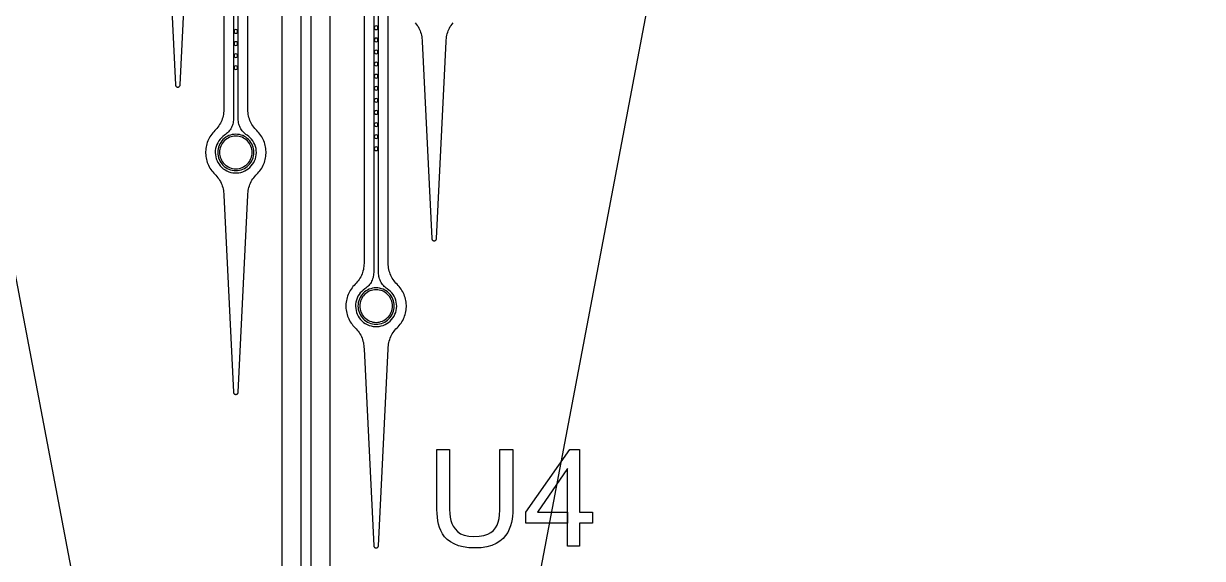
# Model space of a CAD drawing. Header units: metres. Extents: x -1805 to 1655, y -683 to 39617.
# Drawn here: x -116.7 to 370.6, y -167.8 to 53.3 of the extents above; entities that cross this region are included whole.
import ezdxf

# ---------------------------------------------------------------- set-up
doc = ezdxf.new("R2010")
doc.units = ezdxf.units.M
for name, color, linetype in [('Etching', 5, 'CONTINUOUS'), ('IONP', 7, 'CONTINUOUS'), ('Metal', 4, 'CONTINUOUS'), ('pad_etching', 1, 'CONTINUOUS'), ('PEDOT_SIROF', 6, 'CONTINUOUS')]:
    doc.layers.add(name, color=color, linetype=linetype)

msp = doc.modelspace()

# ---------------------------------------------------------------- linework, layer by layer
at = {"layer": 'Etching'}
for points in [[(-34, 9134.24), (-34, 17.64), (-34.02, 17), (-34.07, 16.36), (-34.15, 15.72), (-34.27, 15.09), (-34.43, 14.46), (-34.62, 13.85), (-34.83, 13.25), (-35.09, 12.65), (-35.37, 12.08), (-35.68, 11.51), (-36.03, 10.97), (-36.4, 10.45), (-36.8, 9.94), (-37.22, 9.46), (-37.67, 9), (-38.13, 8.54), (-38.56, 8.05), (-38.96, 7.55), (-39.34, 7.02), (-39.69, 6.48), (-40.01, 5.91), (-40.3, 5.33), (-40.57, 4.74), (-40.8, 4.13), (-40.99, 3.52), (-41.16, 2.89), (-41.29, 2.26), (-41.4, 1.62), (-41.46, 0.97), (-41.5, 0.32), (-41.5, -0.32), (-41.46, -0.97), (-41.4, -1.62), (-41.29, -2.26), (-41.16, -2.89), (-40.99, -3.52), (-40.8, -4.13), (-40.57, -4.74), (-40.3, -5.33), (-40.01, -5.91), (-39.69, -6.48), (-39.34, -7.02), (-38.96, -7.55), (-38.56, -8.05), (-38.13, -8.54), (-37.67, -9), (-37.22, -9.46), (-36.8, -9.94), (-36.4, -10.45), (-36.03, -10.97), (-35.68, -11.51), (-35.37, -12.08), (-35.09, -12.65), (-34.83, -13.25), (-34.62, -13.85), (-34.43, -14.46), (-34.27, -15.09), (-34.15, -15.72), (-34.07, -16.36), (-34.02, -17), (-34, -17.64), (-30, -99.05), (-29.98, -99.18), (-29.95, -99.3), (-29.91, -99.42), (-29.85, -99.53), (-29.78, -99.63), (-29.69, -99.72), (-29.59, -99.81), (-29.49, -99.87), (-29.37, -99.93), (-29.25, -99.97), (-29.13, -99.99), (-29, -100), (-28.87, -99.99), (-28.75, -99.97), (-28.63, -99.93), (-28.51, -99.87), (-28.41, -99.81), (-28.31, -99.72), (-28.22, -99.63), (-28.15, -99.53), (-28.09, -99.42), (-28.05, -99.3), (-28.02, -99.18), (-28, -99.05), (-24, -17.64), (-23.98, -17), (-23.93, -16.36), (-23.85, -15.72), (-23.73, -15.09), (-23.57, -14.46), (-23.38, -13.85), (-23.17, -13.25), (-22.91, -12.65), (-22.63, -12.08), (-22.32, -11.51), (-21.97, -10.97), (-21.6, -10.45), (-21.2, -9.94), (-20.78, -9.46), (-20.33, -9), (-19.87, -8.54), (-19.44, -8.05), (-19.04, -7.55), (-18.66, -7.02), (-18.31, -6.48), (-17.99, -5.91), (-17.7, -5.33), (-17.43, -4.74), (-17.2, -4.13), (-17.01, -3.52), (-16.84, -2.89), (-16.71, -2.26), (-16.6, -1.62), (-16.54, -0.97), (-16.5, -0.32), (-16.5, 0.32), (-16.54, 0.97), (-16.6, 1.62), (-16.71, 2.26), (-16.84, 2.89), (-17.01, 3.52), (-17.2, 4.13), (-17.43, 4.74), (-17.7, 5.33), (-17.99, 5.91), (-18.31, 6.48), (-18.66, 7.02), (-19.04, 7.55), (-19.44, 8.05), (-19.87, 8.54), (-20.33, 9), (-20.78, 9.46), (-21.2, 9.94), (-21.6, 10.45), (-21.97, 10.97), (-22.32, 11.51), (-22.63, 12.08), (-22.91, 12.65), (-23.17, 13.25), (-23.38, 13.85), (-23.57, 14.46), (-23.73, 15.09), (-23.85, 15.72), (-23.93, 16.36), (-23.98, 17), (-24, 17.64), (-24, 9134.24)], [(24, 9134.24), (24, -45.85), (23.98, -46.49), (23.93, -47.13), (23.85, -47.77), (23.73, -48.4), (23.57, -49.03), (23.38, -49.64), (23.17, -50.25), (22.91, -50.84), (22.63, -51.42), (22.32, -51.98), (21.97, -52.52), (21.6, -53.05), (21.2, -53.55), (20.78, -54.03), (20.33, -54.49), (19.87, -54.95), (19.44, -55.44), (19.04, -55.94), (18.66, -56.47), (18.31, -57.02), (17.99, -57.58), (17.7, -58.16), (17.43, -58.75), (17.2, -59.36), (17.01, -59.97), (16.84, -60.6), (16.71, -61.24), (16.6, -61.88), (16.54, -62.52), (16.5, -63.17), (16.5, -63.82), (16.54, -64.46), (16.6, -65.11), (16.71, -65.75), (16.84, -66.38), (17.01, -67.01), (17.2, -67.63), (17.43, -68.23), (17.7, -68.83), (17.99, -69.41), (18.31, -69.97), (18.66, -70.51), (19.04, -71.04), (19.44, -71.55), (19.87, -72.03), (20.33, -72.49), (20.78, -72.95), (21.2, -73.43), (21.6, -73.94), (21.97, -74.46), (22.32, -75.01), (22.63, -75.57), (22.91, -76.15), (23.17, -76.74), (23.38, -77.34), (23.57, -77.96), (23.73, -78.58), (23.85, -79.21), (23.93, -79.85), (23.98, -80.49), (24, -81.13), (28, -162.54), (28.02, -162.67), (28.05, -162.79), (28.09, -162.91), (28.15, -163.02), (28.22, -163.12), (28.31, -163.22), (28.41, -163.3), (28.51, -163.37), (28.63, -163.42), (28.75, -163.46), (28.87, -163.48), (29, -163.49), (29.13, -163.48), (29.25, -163.46), (29.37, -163.42), (29.49, -163.37), (29.59, -163.3), (29.69, -163.22), (29.78, -163.12), (29.85, -163.02), (29.91, -162.91), (29.95, -162.79), (29.98, -162.67), (30, -162.54), (34, -81.13), (34.02, -80.49), (34.07, -79.85), (34.15, -79.21), (34.27, -78.58), (34.43, -77.96), (34.62, -77.34), (34.83, -76.74), (35.09, -76.15), (35.37, -75.57), (35.68, -75.01), (36.03, -74.46), (36.4, -73.94), (36.8, -73.43), (37.22, -72.95), (37.67, -72.49), (38.13, -72.03), (38.56, -71.55), (38.96, -71.04), (39.34, -70.51), (39.69, -69.97), (40.01, -69.41), (40.3, -68.83), (40.57, -68.23), (40.8, -67.63), (40.99, -67.01), (41.16, -66.38), (41.29, -65.75), (41.4, -65.11), (41.46, -64.46), (41.5, -63.82), (41.5, -63.17), (41.46, -62.52), (41.4, -61.88), (41.29, -61.24), (41.16, -60.6), (40.99, -59.97), (40.8, -59.36), (40.57, -58.75), (40.3, -58.16), (40.01, -57.58), (39.69, -57.02), (39.34, -56.47), (38.96, -55.94), (38.56, -55.44), (38.13, -54.95), (37.67, -54.49), (37.22, -54.03), (36.8, -53.55), (36.4, -53.05), (36.03, -52.52), (35.68, -51.98), (35.37, -51.42), (35.09, -50.84), (34.83, -50.25), (34.62, -49.64), (34.43, -49.03), (34.27, -48.4), (34.15, -47.77), (34.07, -47.13), (34.02, -46.49), (34, -45.85), (34, 9134.24)], [(-10, 4155.73), (-10, -202.71)], [(10, -202.71), (10, 4155.73)], [(-35.26, -497.72), (-858, 3836.51)], [(858, 3836.51), (35.26, -497.72)], [(-58, 109.34), (-54, 27.94), (-53.98, 27.81), (-53.95, 27.69), (-53.91, 27.57), (-53.85, 27.46), (-53.78, 27.35), (-53.69, 27.26), (-53.59, 27.18), (-53.49, 27.11), (-53.37, 27.06), (-53.25, 27.02), (-53.13, 26.99), (-53, 26.98), (-52.87, 26.99), (-52.75, 27.02), (-52.63, 27.06), (-52.51, 27.11), (-52.41, 27.18), (-52.31, 27.26), (-52.22, 27.35), (-52.15, 27.46), (-52.09, 27.57), (-52.05, 27.69), (-52.02, 27.81), (-52, 27.94), (-48, 109.34)], [(45.2, 53.55), (45.6, 53.05), (45.97, 52.52), (46.32, 51.98), (46.63, 51.42), (46.91, 50.84), (47.17, 50.25), (47.38, 49.64), (47.57, 49.03), (47.73, 48.4), (47.85, 47.77), (47.93, 47.13), (47.98, 46.49), (48, 45.85), (52, -35.56), (52.02, -35.68), (52.05, -35.81), (52.09, -35.92), (52.15, -36.04), (52.22, -36.14), (52.31, -36.23), (52.41, -36.31), (52.51, -36.38), (52.63, -36.44), (52.75, -36.48), (52.87, -36.5), (53, -36.51), (53.13, -36.5), (53.25, -36.48), (53.37, -36.44), (53.49, -36.38), (53.59, -36.31), (53.69, -36.23), (53.78, -36.14), (53.85, -36.04), (53.91, -35.92), (53.95, -35.81), (53.98, -35.68), (54, -35.56), (58, 45.85), (58.02, 46.49), (58.07, 47.13), (58.15, 47.77), (58.27, 48.4), (58.43, 49.03), (58.62, 49.64), (58.83, 50.25), (59.09, 50.84), (59.37, 51.42), (59.68, 51.98), (60.03, 52.52), (60.4, 53.05), (60.8, 53.55)]]:
    msp.add_lwpolyline(points, dxfattribs=at)
at = {"layer": 'IONP'}
for points in [[(-28.25, 50), (-28.35, 50.38), (-28.62, 50.65), (-29, 50.75), (-29.38, 50.65), (-29.65, 50.38), (-29.75, 50), (-29.65, 49.62), (-29.38, 49.35), (-29, 49.25), (-28.62, 49.35), (-28.35, 49.62), (-28.25, 50)], [(29.75, 51.51), (29.65, 51.88), (29.38, 52.16), (29, 52.26), (28.62, 52.16), (28.35, 51.88), (28.25, 51.51), (28.35, 51.13), (28.62, 50.86), (29, 50.76), (29.38, 50.86), (29.65, 51.13), (29.75, 51.51)], [(-28.25, 45), (-28.35, 45.38), (-28.62, 45.65), (-29, 45.75), (-29.38, 45.65), (-29.65, 45.38), (-29.75, 45), (-29.65, 44.62), (-29.38, 44.35), (-29, 44.25), (-28.62, 44.35), (-28.35, 44.62), (-28.25, 45)], [(29.75, 46.51), (29.65, 46.88), (29.38, 47.16), (29, 47.26), (28.62, 47.16), (28.35, 46.88), (28.25, 46.51), (28.35, 46.13), (28.62, 45.86), (29, 45.76), (29.38, 45.86), (29.65, 46.13), (29.75, 46.51)], [(-28.25, 40), (-28.35, 40.38), (-28.62, 40.65), (-29, 40.75), (-29.38, 40.65), (-29.65, 40.38), (-29.75, 40), (-29.65, 39.62), (-29.38, 39.35), (-29, 39.25), (-28.62, 39.35), (-28.35, 39.62), (-28.25, 40)], [(29.75, 41.51), (29.65, 41.88), (29.38, 42.16), (29, 42.26), (28.62, 42.16), (28.35, 41.88), (28.25, 41.51), (28.35, 41.13), (28.62, 40.86), (29, 40.76), (29.38, 40.86), (29.65, 41.13), (29.75, 41.51)], [(-28.25, 35), (-28.35, 35.38), (-28.62, 35.65), (-29, 35.75), (-29.38, 35.65), (-29.65, 35.38), (-29.75, 35), (-29.65, 34.62), (-29.38, 34.35), (-29, 34.25), (-28.62, 34.35), (-28.35, 34.62), (-28.25, 35)], [(29.75, 36.51), (29.65, 36.88), (29.38, 37.16), (29, 37.26), (28.62, 37.16), (28.35, 36.88), (28.25, 36.51), (28.35, 36.13), (28.62, 35.86), (29, 35.76), (29.38, 35.86), (29.65, 36.13), (29.75, 36.51)], [(29.75, 31.51), (29.65, 31.88), (29.38, 32.16), (29, 32.26), (28.62, 32.16), (28.35, 31.88), (28.25, 31.51), (28.35, 31.13), (28.62, 30.86), (29, 30.76), (29.38, 30.86), (29.65, 31.13), (29.75, 31.51)], [(29.75, 26.51), (29.65, 26.88), (29.38, 27.16), (29, 27.26), (28.62, 27.16), (28.35, 26.88), (28.25, 26.51), (28.35, 26.13), (28.62, 25.86), (29, 25.76), (29.38, 25.86), (29.65, 26.13), (29.75, 26.51)], [(29.75, 21.51), (29.65, 21.88), (29.38, 22.16), (29, 22.26), (28.62, 22.16), (28.35, 21.88), (28.25, 21.51), (28.35, 21.13), (28.62, 20.86), (29, 20.76), (29.38, 20.86), (29.65, 21.13), (29.75, 21.51)], [(29.75, 16.51), (29.65, 16.88), (29.38, 17.16), (29, 17.26), (28.62, 17.16), (28.35, 16.88), (28.25, 16.51), (28.35, 16.13), (28.62, 15.86), (29, 15.76), (29.38, 15.86), (29.65, 16.13), (29.75, 16.51)], [(29.75, 11.51), (29.65, 11.88), (29.38, 12.16), (29, 12.26), (28.62, 12.16), (28.35, 11.88), (28.25, 11.51), (28.35, 11.13), (28.62, 10.86), (29, 10.76), (29.38, 10.86), (29.65, 11.13), (29.75, 11.51)], [(29.75, 6.51), (29.65, 6.88), (29.38, 7.16), (29, 7.26), (28.62, 7.16), (28.35, 6.88), (28.25, 6.51), (28.35, 6.13), (28.62, 5.86), (29, 5.76), (29.38, 5.86), (29.65, 6.13), (29.75, 6.51)], [(29.75, 1.51), (29.65, 1.88), (29.38, 2.16), (29, 2.26), (28.62, 2.16), (28.35, 1.88), (28.25, 1.51), (28.35, 1.13), (28.62, 0.86), (29, 0.76), (29.38, 0.86), (29.65, 1.13), (29.75, 1.51)]]:
    msp.add_lwpolyline(points, close=True, dxfattribs=at)
at = {"layer": 'Metal'}
for points in [[(-30, 9436.51), (-30, 13.83), (-30.02, 13.3), (-30.07, 12.77), (-30.16, 12.25), (-30.28, 11.73), (-30.44, 11.23), (-30.62, 10.73), (-30.85, 10.25), (-31.1, 9.78), (-31.38, 9.34), (-31.69, 8.91), (-32.03, 8.5), (-32.4, 8.12), (-32.79, 7.76), (-33.2, 7.43), (-33.64, 7.12), (-34.33, 6.62), (-34.97, 6.05), (-35.54, 5.42), (-36.06, 4.74), (-36.5, 4.01), (-36.86, 3.23), (-37.15, 2.43), (-37.35, 1.6), (-37.47, 0.75), (-37.5, -0.1), (-37.45, -0.95), (-37.31, -1.8), (-37.09, -2.62), (-36.78, -3.42), (-36.4, -4.18), (-35.94, -4.91), (-35.41, -5.58), (-34.82, -6.19), (-34.17, -6.75), (-33.47, -7.23), (-32.72, -7.64), (-31.93, -7.98), (-31.11, -8.23), (-30.28, -8.4), (-29.43, -8.49), (-28.57, -8.49), (-27.72, -8.4), (-26.89, -8.23), (-26.07, -7.98), (-25.28, -7.64), (-24.53, -7.23), (-23.83, -6.75), (-23.18, -6.19), (-22.59, -5.58), (-22.06, -4.91), (-21.6, -4.18), (-21.22, -3.42), (-20.91, -2.62), (-20.69, -1.8), (-20.55, -0.95), (-20.5, -0.1), (-20.53, 0.75), (-20.65, 1.6), (-20.85, 2.43), (-21.14, 3.23), (-21.5, 4.01), (-21.94, 4.74), (-22.46, 5.42), (-23.03, 6.05), (-23.67, 6.62), (-24.36, 7.12), (-24.8, 7.43), (-25.21, 7.76), (-25.6, 8.12), (-25.97, 8.5), (-26.31, 8.91), (-26.62, 9.34), (-26.9, 9.78), (-27.15, 10.25), (-27.38, 10.73), (-27.56, 11.23), (-27.72, 11.73), (-27.84, 12.25), (-27.93, 12.77), (-27.98, 13.3), (-28, 13.83), (-28, 9436.51)], [(28, 9436.51), (28, -49.66), (27.98, -50.19), (27.93, -50.72), (27.84, -51.24), (27.72, -51.76), (27.56, -52.26), (27.38, -52.76), (27.15, -53.24), (26.9, -53.71), (26.62, -54.16), (26.31, -54.58), (25.97, -54.99), (25.6, -55.37), (25.21, -55.73), (24.8, -56.06), (24.36, -56.37), (23.67, -56.87), (23.03, -57.44), (22.46, -58.07), (21.94, -58.75), (21.5, -59.48), (21.14, -60.26), (20.85, -61.06), (20.65, -61.89), (20.53, -62.74), (20.5, -63.59), (20.55, -64.45), (20.69, -65.29), (20.91, -66.11), (21.22, -66.91), (21.6, -67.68), (22.06, -68.4), (22.59, -69.07), (23.18, -69.69), (23.83, -70.24), (24.53, -70.72), (25.28, -71.14), (26.07, -71.47), (26.89, -71.72), (27.72, -71.9), (28.57, -71.98), (29.43, -71.98), (30.28, -71.9), (31.11, -71.72), (31.93, -71.47), (32.72, -71.14), (33.47, -70.72), (34.17, -70.24), (34.82, -69.69), (35.41, -69.07), (35.94, -68.4), (36.4, -67.68), (36.78, -66.91), (37.09, -66.11), (37.31, -65.29), (37.45, -64.45), (37.5, -63.59), (37.47, -62.74), (37.35, -61.89), (37.15, -61.06), (36.86, -60.26), (36.5, -59.48), (36.06, -58.75), (35.54, -58.07), (34.97, -57.44), (34.33, -56.87), (33.64, -56.37), (33.2, -56.06), (32.79, -55.73), (32.4, -55.37), (32.03, -54.99), (31.69, -54.58), (31.38, -54.16), (31.1, -53.71), (30.85, -53.24), (30.62, -52.76), (30.44, -52.26), (30.28, -51.76), (30.16, -51.24), (30.07, -50.72), (30.02, -50.19), (30, -49.66), (30, 9436.51)], [(-2, -200.37), (-2, 4153.38)], [(2, 4153.38), (2, -200.37)]]:
    msp.add_lwpolyline(points, dxfattribs=at)
for points in [[(84.96, -152.97), (84.58, -154.31), (84.06, -155.66), (83.4, -157.04), (82.56, -158.37), (81.48, -159.58), (80.18, -160.67), (78.65, -161.65), (76.87, -162.46), (74.82, -163.03), (72.49, -163.38), (69.88, -163.49), (67.34, -163.39), (65.05, -163.08), (63.03, -162.57), (61.26, -161.85), (59.73, -160.98), (58.42, -159.98), (57.33, -158.86), (56.46, -157.63), (55.76, -156.32), (55.2, -154.98), (54.79, -153.61), (54.51, -152.22), (54.32, -150.78), (54.19, -149.25), (54.11, -147.64), (54.08, -145.95), (54.08, -122.81), (59.38, -122.81), (59.38, -145.87), (59.41, -147.6), (59.51, -149.22), (59.67, -150.71), (59.89, -152.07), (60.26, -153.34), (60.84, -154.53), (61.62, -155.65), (62.62, -156.7), (63.88, -157.58), (65.43, -158.21), (67.29, -158.59), (69.44, -158.72), (71.63, -158.62), (73.53, -158.31), (75.14, -157.81), (76.46, -157.11), (77.53, -156.24), (78.39, -155.23), (79.06, -154.09), (79.51, -152.81), (79.82, -151.37), (80.04, -149.73), (80.18, -147.9), (80.22, -145.87), (80.22, -122.81), (85.54, -122.81), (85.54, -145.95), (85.52, -147.46), (85.46, -148.91), (85.35, -150.31), (85.2, -151.65), (84.96, -152.97)], [(90.86, -153.26), (90.86, -148.73), (109.06, -122.81), (113.1, -122.81), (113.1, -148.73), (118.5, -148.73), (118.5, -153.26), (113.1, -153.26), (113.1, -162.81), (108.19, -162.81), (108.19, -153.26), (108.19, -148.73), (108.19, -130.67), (108.08, -130.67), (95.67, -148.73), (108.19, -148.73), (108.19, -153.26), (90.86, -153.26)]]:
    msp.add_lwpolyline(points, close=True, dxfattribs=at)
at = {"layer": 'pad_etching'}
for points in [[(-22.25, 0), (-22.28, 0.66), (-22.38, 1.32), (-22.54, 1.96), (-22.76, 2.58), (-23.05, 3.18), (-23.39, 3.75), (-23.78, 4.28), (-24.23, 4.77), (-24.72, 5.22), (-25.25, 5.61), (-25.82, 5.95), (-26.42, 6.24), (-27.04, 6.46), (-27.68, 6.62), (-28.34, 6.72), (-29, 6.75), (-29.66, 6.72), (-30.32, 6.62), (-30.96, 6.46), (-31.58, 6.24), (-32.18, 5.95), (-32.75, 5.61), (-33.28, 5.22), (-33.77, 4.77), (-34.22, 4.28), (-34.61, 3.75), (-34.95, 3.18), (-35.24, 2.58), (-35.46, 1.96), (-35.62, 1.32), (-35.72, 0.66), (-35.75, 0), (-35.72, -0.66), (-35.62, -1.32), (-35.46, -1.96), (-35.24, -2.58), (-34.95, -3.18), (-34.61, -3.75), (-34.22, -4.28), (-33.77, -4.77), (-33.28, -5.22), (-32.75, -5.61), (-32.18, -5.95), (-31.58, -6.24), (-30.96, -6.46), (-30.32, -6.62), (-29.66, -6.72), (-29, -6.75), (-28.34, -6.72), (-27.68, -6.62), (-27.04, -6.46), (-26.42, -6.24), (-25.82, -5.95), (-25.25, -5.61), (-24.72, -5.22), (-24.23, -4.77), (-23.78, -4.28), (-23.39, -3.75), (-23.05, -3.18), (-22.76, -2.58), (-22.54, -1.96), (-22.38, -1.32), (-22.28, -0.66), (-22.25, 0)], [(35.75, -63.49), (35.72, -62.83), (35.62, -62.18), (35.46, -61.53), (35.24, -60.91), (34.95, -60.31), (34.61, -59.74), (34.22, -59.21), (33.77, -58.72), (33.28, -58.27), (32.75, -57.88), (32.18, -57.54), (31.58, -57.26), (30.96, -57.03), (30.32, -56.87), (29.66, -56.77), (29, -56.74), (28.34, -56.77), (27.68, -56.87), (27.04, -57.03), (26.42, -57.26), (25.82, -57.54), (25.25, -57.88), (24.72, -58.27), (24.23, -58.72), (23.78, -59.21), (23.39, -59.74), (23.05, -60.31), (22.76, -60.91), (22.54, -61.53), (22.38, -62.18), (22.28, -62.83), (22.25, -63.49), (22.28, -64.15), (22.38, -64.81), (22.54, -65.45), (22.76, -66.08), (23.05, -66.67), (23.39, -67.24), (23.78, -67.77), (24.23, -68.27), (24.72, -68.71), (25.25, -69.1), (25.82, -69.45), (26.42, -69.73), (27.04, -69.95), (27.68, -70.11), (28.34, -70.21), (29, -70.24), (29.66, -70.21), (30.32, -70.11), (30.96, -69.95), (31.58, -69.73), (32.18, -69.45), (32.75, -69.1), (33.28, -68.71), (33.77, -68.27), (34.22, -67.77), (34.61, -67.24), (34.95, -66.67), (35.24, -66.08), (35.46, -65.45), (35.62, -64.81), (35.72, -64.15), (35.75, -63.49)]]:
    msp.add_lwpolyline(points, close=True, dxfattribs=at)
at = {"layer": 'PEDOT_SIROF'}
for points in [[(-21.5, 0), (-21.54, 0.74), (-21.64, 1.46), (-21.82, 2.18), (-22.07, 2.87), (-22.39, 3.54), (-22.76, 4.17), (-23.2, 4.76), (-23.7, 5.3), (-24.24, 5.8), (-24.83, 6.24), (-25.46, 6.61), (-26.13, 6.93), (-26.82, 7.18), (-27.54, 7.36), (-28.26, 7.46), (-29, 7.5), (-29.74, 7.46), (-30.46, 7.36), (-31.18, 7.18), (-31.87, 6.93), (-32.54, 6.61), (-33.17, 6.24), (-33.76, 5.8), (-34.3, 5.3), (-34.8, 4.76), (-35.24, 4.17), (-35.61, 3.54), (-35.93, 2.87), (-36.18, 2.18), (-36.36, 1.46), (-36.46, 0.74), (-36.5, 0), (-36.46, -0.74), (-36.36, -1.46), (-36.18, -2.18), (-35.93, -2.87), (-35.61, -3.54), (-35.24, -4.17), (-34.8, -4.76), (-34.3, -5.3), (-33.76, -5.8), (-33.17, -6.24), (-32.54, -6.61), (-31.87, -6.93), (-31.18, -7.18), (-30.46, -7.36), (-29.74, -7.46), (-29, -7.5), (-28.26, -7.46), (-27.54, -7.36), (-26.82, -7.18), (-26.13, -6.93), (-25.46, -6.61), (-24.83, -6.24), (-24.24, -5.8), (-23.7, -5.3), (-23.2, -4.76), (-22.76, -4.17), (-22.39, -3.54), (-22.07, -2.87), (-21.82, -2.18), (-21.64, -1.46), (-21.54, -0.74), (-21.5, 0)], [(36.5, -63.49), (36.46, -62.76), (36.36, -62.03), (36.18, -61.31), (35.93, -60.62), (35.61, -59.96), (35.24, -59.33), (34.8, -58.73), (34.3, -58.19), (33.76, -57.69), (33.17, -57.26), (32.54, -56.88), (31.87, -56.56), (31.18, -56.32), (30.46, -56.14), (29.74, -56.03), (29, -55.99), (28.26, -56.03), (27.54, -56.14), (26.82, -56.32), (26.13, -56.56), (25.46, -56.88), (24.83, -57.26), (24.24, -57.69), (23.7, -58.19), (23.2, -58.73), (22.76, -59.33), (22.39, -59.96), (22.07, -60.62), (21.82, -61.31), (21.64, -62.03), (21.54, -62.76), (21.5, -63.49), (21.54, -64.23), (21.64, -64.96), (21.82, -65.67), (22.07, -66.36), (22.39, -67.03), (22.76, -67.66), (23.2, -68.25), (23.7, -68.8), (24.24, -69.29), (24.83, -69.73), (25.46, -70.11), (26.13, -70.42), (26.82, -70.67), (27.54, -70.85), (28.26, -70.96), (29, -70.99), (29.74, -70.96), (30.46, -70.85), (31.18, -70.67), (31.87, -70.42), (32.54, -70.11), (33.17, -69.73), (33.76, -69.29), (34.3, -68.8), (34.8, -68.25), (35.24, -67.66), (35.61, -67.03), (35.93, -66.36), (36.18, -65.67), (36.36, -64.96), (36.46, -64.23), (36.5, -63.49)]]:
    msp.add_lwpolyline(points, close=True, dxfattribs=at)

doc.saveas('drawing.dxf')
